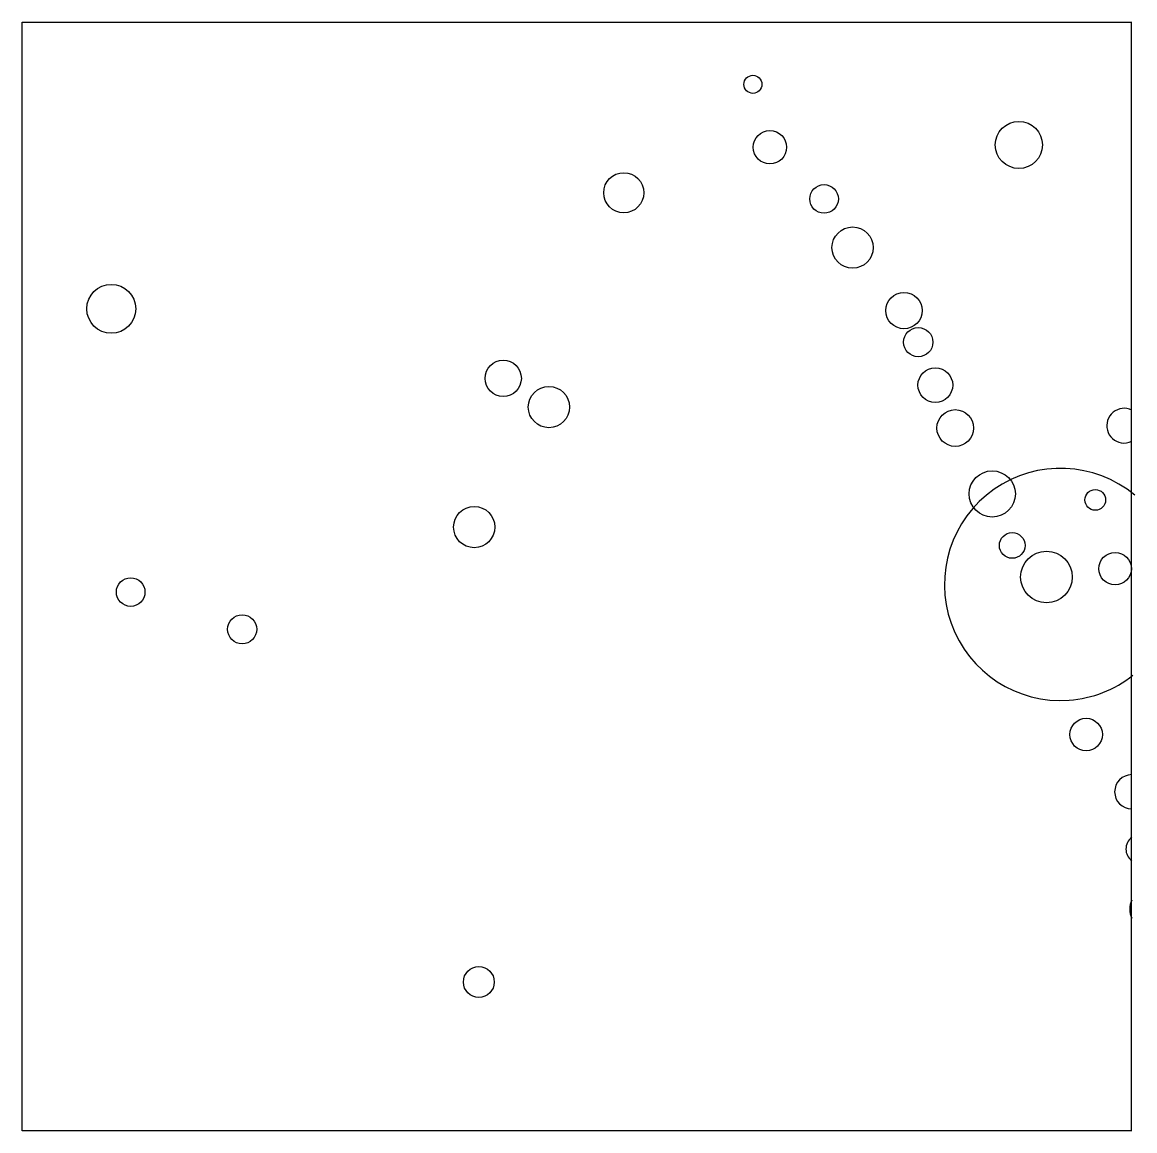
# Model space of a CAD drawing. Extents: x 1.069 to 2.056, y -0.441 to 0.543.
import ezdxf

# ---------------------------------------------------------------- set-up
doc = ezdxf.new("R2010")
doc.units = 0
doc.layers.add('LAYER1', color=7, linetype='CONTINUOUS')
doc.layers.add('LAYER12', color=5, linetype='CONTINUOUS')

msp = doc.modelspace()

# ---------------------------------------------------------------- linework, layer by layer
at = {"layer": 'LAYER1', "color": 7, "linetype": 'CONTINUOUS'}
for centre, radius in [((1.7167, 0.4875), 0.008), ((1.9527, 0.4337), 0.0209), ((1.7318, 0.4317), 0.0148), ((1.6022, 0.3913), 0.0178), ((1.7799, 0.3858), 0.0127), ((1.8052, 0.3426), 0.0183), ((1.1475, 0.2883), 0.0217), ((1.8508, 0.2867), 0.0161), ((1.8634, 0.2587), 0.013), ((1.4952, 0.2266), 0.0161), ((1.8786, 0.2206), 0.0154), ((1.5358, 0.2011), 0.0183), ((1.8963, 0.1825), 0.0163), ((1.9291, 0.124), 0.0205), ((2.0205, 0.1187), 0.0092), ((1.4695, 0.0946), 0.0183), ((1.9468, 0.0783), 0.0114), ((1.9772, 0.0503), 0.0229), ((2.0381, 0.0577), 0.0144), ((1.1647, 0.0369), 0.0127), ((1.2636, 0.0039), 0.0129), ((2.0124, -0.0895), 0.0144), ((1.4736, -0.3091), 0.0137)]:
    msp.add_circle(centre, radius, dxfattribs=at)
for centre, radius, start, end in [((2.0461, 0.1846), 0.0154, 63.9999, -99.5989), ((2.0461, 0.1846), 0.0154, -99.5985, -64.0002), ((1.9897, 0.0437), 0.103, 50.277, -85.7796), ((1.9897, 0.0437), 0.103, -85.7796, -51.4581), ((2.0529, -0.1403), 0.0152, 90.3371, -90.3371), ((2.0604, -0.1911), 0.0127, 126.7071, -126.7071), ((2.0704, -0.2445), 0.0193, 155.7253, -155.7253)]:
    msp.add_arc(centre, radius, start, end, dxfattribs=at)
at = {"layer": 'LAYER12', "color": 5, "linetype": 'CONTINUOUS'}
for points in [[(1.0685, 0.5426), (2.0528, 0.5426)], [(1.0685, -0.4389), (1.0685, 0.5426)], [(2.0522, 0.5426), (2.0522, -0.4389)], [(2.0528, 0.5426), (2.0528, 0.5426)], [(2.0528, 0.5426), (2.0528, 0.5426)], [(2.0528, 0.5426), (2.0528, 0.5426)], [(2.0528, 0.5426), (2.0528, 0.5426)], [(1.0685, -0.4411), (1.0685, -0.4389)], [(2.0528, -0.4411), (1.0685, -0.4411)], [(2.0522, -0.4389), (2.0522, -0.4411)], [(2.0522, -0.4411), (2.0522, -0.4411)]]:
    msp.add_lwpolyline(points, dxfattribs=at)

doc.saveas('drawing.dxf')
